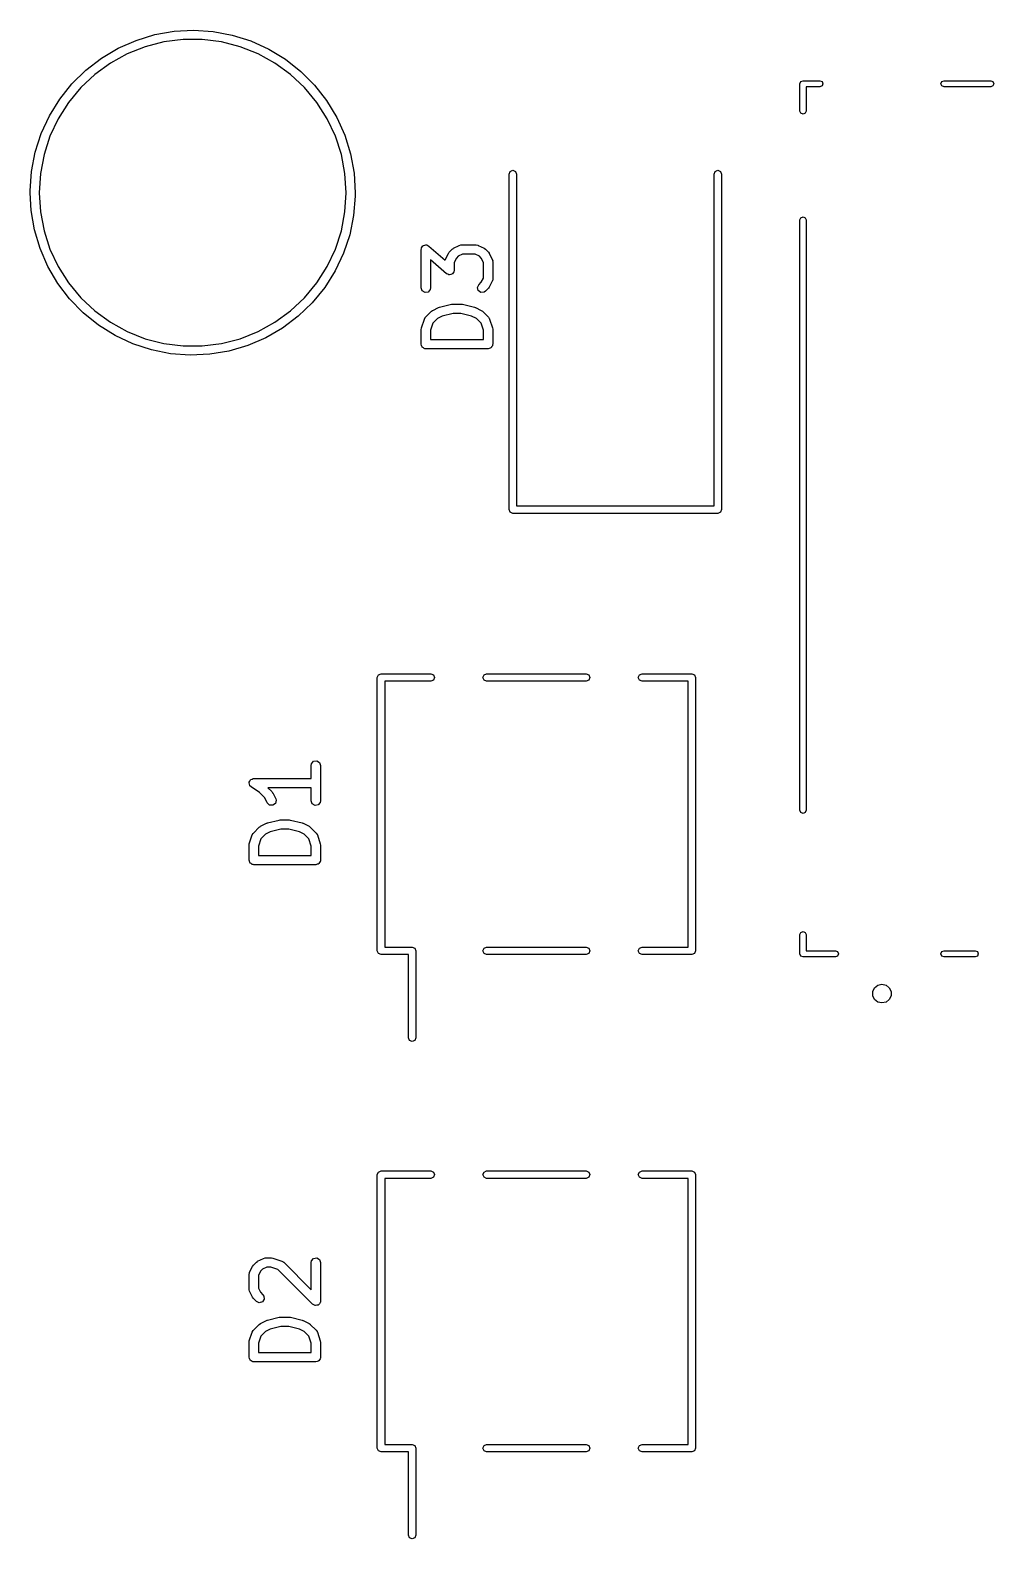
# Model space of a CAD drawing. Extents: x 79.4 to 120.6, y -134.6 to -65.4.
# Drawn here: x 79.39 to 94.89, y -89.66 to -65.39 of the extents above; entities that cross this region are included whole.
import ezdxf

# ---------------------------------------------------------------- set-up
doc = ezdxf.new("R2010")
doc.units = 0
doc.layers.add('BLACK', color=7, linetype='CONTINUOUS')

msp = doc.modelspace()

# ---------------------------------------------------------------- linework, layer by layer
at = {"layer": 'BLACK', "linetype": 'CONTINUOUS'}
for p, q in [((81.0885, -65.549), (81.3895, -65.4573)), ((81.3895, -65.4573), (81.6994, -65.4023)), ((81.8449, -65.535), (81.5372, -65.5739)), ((81.6994, -65.4023), (82.0137, -65.385)), ((82.1551, -65.535), (81.8449, -65.535)), ((82.0137, -65.385), (82.3277, -65.4056)), ((82.4628, -65.5739), (82.1551, -65.535)), ((82.3277, -65.4056), (82.6371, -65.4638)), ((82.6371, -65.4638), (82.9371, -65.5587)), ((80.5302, -65.8372), (80.8006, -65.6763)), ((80.9484, -65.7652), (80.6766, -65.9146)), ((80.8006, -65.6763), (81.0885, -65.549)), ((81.2368, -65.651), (80.9484, -65.7652)), ((81.5372, -65.5739), (81.2368, -65.651)), ((82.7632, -65.651), (82.4628, -65.5739)), ((83.0516, -65.7652), (82.7632, -65.651)), ((82.9371, -65.5587), (83.2236, -65.689)), ((83.3234, -65.9146), (83.0516, -65.7652)), ((83.2236, -65.689), (83.4924, -65.8527)), ((80.281, -66.0294), (80.5302, -65.8372)), ((80.6766, -65.9146), (80.4256, -66.0969)), ((83.5744, -66.0969), (83.3234, -65.9146)), ((83.4924, -65.8527), (83.7396, -66.0475)), ((79.8605, -66.4964), (80.0567, -66.2502)), ((80.0567, -66.2502), (80.281, -66.0294)), ((80.4256, -66.0969), (80.1995, -66.3093)), ((83.8005, -66.3093), (83.5744, -66.0969)), ((83.7396, -66.0475), (83.9615, -66.2707)), ((83.9615, -66.2707), (84.1551, -66.5188)), ((91.7704, -66.2475), (91.785, -66.2121)), ((91.7704, -66.6875), (91.7704, -66.2475)), ((91.785, -66.2121), (91.8204, -66.1975)), ((91.8204, -66.1975), (91.8304, -66.2016)), ((91.8304, -66.2016), (91.8404, -66.1975)), ((91.8404, -66.1975), (92.0904, -66.1975)), ((92.0904, -66.1975), (92.1257, -66.2121)), ((92.1257, -66.2121), (92.1404, -66.2475)), ((92.1404, -66.2475), (92.1257, -66.2828)), ((94.0404, -66.2475), (94.055, -66.2121)), ((94.055, -66.2828), (94.0404, -66.2475)), ((94.055, -66.2121), (94.0904, -66.1975)), ((94.0904, -66.1975), (94.8404, -66.1975)), ((94.8404, -66.1975), (94.8757, -66.2121)), ((94.8757, -66.2121), (94.8904, -66.2475)), ((94.8904, -66.2475), (94.8757, -66.2828)), ((79.6954, -66.7643), (79.8605, -66.4964)), ((80.1995, -66.3093), (80.0018, -66.5482)), ((83.9982, -66.5482), (83.8005, -66.3093)), ((92.0904, -66.2975), (91.8704, -66.2975)), ((91.8704, -66.2975), (91.8704, -66.6875)), ((92.1257, -66.2828), (92.0904, -66.2975)), ((94.0904, -66.2975), (94.055, -66.2828)), ((94.8404, -66.2975), (94.0904, -66.2975)), ((94.8757, -66.2828), (94.8404, -66.2975)), ((80.0018, -66.5482), (79.8356, -66.8101)), ((84.1644, -66.8101), (83.9982, -66.5482)), ((84.1551, -66.5188), (84.3174, -66.7885)), ((91.785, -66.7228), (91.7704, -66.6875)), ((91.8204, -66.7375), (91.785, -66.7228)), ((91.8557, -66.7228), (91.8204, -66.7375)), ((91.8704, -66.6875), (91.8557, -66.7228)), ((79.5636, -67.0501), (79.6954, -66.7643)), ((79.8356, -66.8101), (79.7036, -67.0908)), ((84.2964, -67.0908), (84.1644, -66.8101)), ((84.3174, -66.7885), (84.4462, -67.0757)), ((79.4672, -67.3497), (79.5636, -67.0501)), ((79.7036, -67.0908), (79.6077, -67.3858)), ((84.3923, -67.3858), (84.2964, -67.0908)), ((84.4462, -67.0757), (84.5395, -67.3762)), ((79.4074, -67.6587), (79.4672, -67.3497)), ((79.6077, -67.3858), (79.5496, -67.6904)), ((84.4504, -67.6904), (84.3923, -67.3858)), ((84.5395, -67.3762), (84.5961, -67.6858)), ((79.3851, -67.9726), (79.4074, -67.6587)), ((79.5496, -67.6904), (79.5301, -68)), ((84.4699, -68), (84.4504, -67.6904)), ((84.5961, -67.6858), (84.615, -68)), ((87.09, -67.7), (87.1076, -67.6576)), ((87.09, -73.1), (87.09, -67.7)), ((87.1076, -67.6576), (87.15, -67.64)), ((87.15, -67.64), (87.1924, -67.6576)), ((87.1924, -67.6576), (87.21, -67.7)), ((87.21, -67.7), (87.21, -73.04)), ((90.39, -67.7), (90.4076, -67.6576)), ((90.39, -73.04), (90.39, -67.7)), ((90.4076, -67.6576), (90.45, -67.64)), ((90.45, -67.64), (90.4924, -67.6576)), ((90.4924, -67.6576), (90.51, -67.7)), ((90.51, -67.7), (90.51, -73.1)), ((79.3865, -68), (79.3851, -67.9726)), ((79.4008, -68.287), (79.3865, -68)), ((79.5301, -68), (79.5496, -68.3096)), ((84.4504, -68.3096), (84.4699, -68)), ((84.6144, -68.0548), (84.5889, -68.3685)), ((84.615, -68), (84.6144, -68.0548)), ((79.4541, -68.5971), (79.4008, -68.287)), ((79.5496, -68.3096), (79.6077, -68.6142)), ((84.3923, -68.6142), (84.4504, -68.3096)), ((84.5889, -68.3685), (84.5259, -68.6768)), ((91.7704, -68.4375), (91.785, -68.4021)), ((91.7704, -77.9375), (91.7704, -68.4375)), ((91.785, -68.4021), (91.8204, -68.3875)), ((91.8204, -68.3875), (91.8557, -68.4021)), ((91.8557, -68.4021), (91.8704, -68.4375)), ((91.8704, -68.4375), (91.8704, -77.9375)), ((79.5443, -68.8987), (79.4541, -68.5971)), ((79.6077, -68.6142), (79.7036, -68.9092)), ((84.2964, -68.9092), (84.3923, -68.6142)), ((84.5259, -68.6768), (84.4263, -68.9754)), ((79.67, -69.1872), (79.5443, -68.8987)), ((79.7036, -68.9092), (79.8356, -69.1899)), ((84.1644, -69.1899), (84.2964, -68.9092)), ((85.6774, -68.9143), (85.6793, -68.9032)), ((85.6774, -69.5333), (85.6774, -68.9143)), ((85.6788, -68.8997), (85.6804, -68.8971)), ((85.6793, -68.9032), (85.6788, -68.8997)), ((85.6804, -68.8971), (85.6819, -68.8886)), ((85.6819, -68.8886), (85.6949, -68.8731)), ((85.6949, -68.8731), (85.7054, -68.8558)), ((85.7054, -68.8558), (85.711, -68.8539)), ((85.711, -68.8539), (85.7149, -68.8493)), ((85.7149, -68.8493), (85.7348, -68.8458)), ((85.7348, -68.8458), (85.7539, -68.8393)), ((85.7539, -68.8393), (85.7595, -68.8415)), ((85.7595, -68.8415), (85.7654, -68.8404)), ((85.7654, -68.8404), (85.7829, -68.8505)), ((85.7829, -68.8505), (85.8018, -68.8578)), ((85.8018, -68.8578), (86.0618, -69.0853)), ((86.1279, -68.9565), (86.1755, -68.9089)), ((86.1755, -68.9089), (86.1939, -68.896)), ((86.1939, -68.896), (86.195, -68.8948)), ((86.195, -68.8948), (86.2903, -68.8472)), ((86.2903, -68.8472), (86.3152, -68.8398)), ((86.3152, -68.8398), (86.3196, -68.8408)), ((86.3196, -68.8408), (86.3238, -68.8393)), ((86.3238, -68.8393), (86.5619, -68.8393)), ((86.5619, -68.8393), (86.5876, -68.8438)), ((86.5876, -68.8438), (86.591, -68.8467)), ((86.591, -68.8467), (86.5954, -68.8472)), ((86.5954, -68.8472), (86.6907, -68.8948)), ((86.6907, -68.8948), (86.7087, -68.9082)), ((86.7087, -68.9082), (86.7102, -68.9089)), ((86.7102, -68.9089), (86.7578, -68.9565)), ((84.4263, -68.9754), (84.2915, -69.2598)), ((86.0839, -69.3041), (85.8274, -69.0796)), ((85.8274, -69.0796), (85.8274, -69.5333)), ((86.0618, -69.0853), (86.0629, -69.0791)), ((86.0629, -69.0791), (86.0657, -69.0757)), ((86.0657, -69.0757), (86.0663, -69.0712)), ((86.0663, -69.0712), (86.1139, -68.976)), ((86.1139, -68.976), (86.1272, -68.958)), ((86.1272, -68.958), (86.1279, -68.9565)), ((86.2426, -69.054), (86.2083, -69.1225)), ((86.2083, -69.1225), (86.2083, -69.2476)), ((86.273, -69.0235), (86.2426, -69.054)), ((86.3415, -68.9893), (86.273, -69.0235)), ((86.5442, -68.9893), (86.3415, -68.9893)), ((86.6127, -69.0235), (86.5442, -68.9893)), ((86.6431, -69.054), (86.6127, -69.0235)), ((86.6774, -69.1225), (86.6431, -69.054)), ((86.6774, -69.3728), (86.6774, -69.1225)), ((86.7578, -68.9565), (86.7707, -68.9749)), ((86.7707, -68.9749), (86.7718, -68.976)), ((86.7718, -68.976), (86.8195, -69.0712)), ((86.8195, -69.0712), (86.8269, -69.0962)), ((86.8269, -69.0962), (86.8258, -69.1005)), ((86.8258, -69.1005), (86.8274, -69.1048)), ((86.8274, -69.1048), (86.8274, -69.3905)), ((79.8295, -69.4585), (79.67, -69.1872)), ((79.8356, -69.1899), (80.0018, -69.4518)), ((83.9982, -69.4518), (84.1644, -69.1899)), ((84.2915, -69.2598), (84.1236, -69.526)), ((86.1028, -69.3114), (86.0839, -69.3041)), ((86.1203, -69.3215), (86.1028, -69.3114)), ((86.1262, -69.3204), (86.1203, -69.3215)), ((86.1318, -69.3226), (86.1262, -69.3204)), ((86.1509, -69.3161), (86.1318, -69.3226)), ((86.1708, -69.3126), (86.1509, -69.3161)), ((86.1747, -69.308), (86.1708, -69.3126)), ((86.1803, -69.3061), (86.1747, -69.308)), ((86.1908, -69.2888), (86.1803, -69.3061)), ((86.2038, -69.2733), (86.1908, -69.2888)), ((86.2053, -69.2648), (86.2038, -69.2733)), ((86.2069, -69.2622), (86.2053, -69.2648)), ((86.2083, -69.2476), (86.2064, -69.2587)), ((86.2064, -69.2587), (86.2069, -69.2622)), ((86.6431, -69.4413), (86.6774, -69.3728)), ((86.8195, -69.424), (86.7718, -69.5193)), ((86.82, -69.4196), (86.8195, -69.424)), ((86.8229, -69.4161), (86.82, -69.4196)), ((86.8274, -69.3905), (86.8229, -69.4161)), ((80.0205, -69.7087), (79.8295, -69.4585)), ((80.0018, -69.4518), (80.1995, -69.6907)), ((83.8005, -69.6907), (83.9982, -69.4518)), ((84.1236, -69.526), (83.9249, -69.77)), ((85.6949, -69.5815), (85.6774, -69.5333)), ((85.7394, -69.6072), (85.6949, -69.5815)), ((85.7899, -69.5983), (85.7394, -69.6072)), ((85.8229, -69.559), (85.7899, -69.5983)), ((85.8274, -69.5333), (85.8229, -69.559)), ((86.5824, -69.5268), (86.6041, -69.4803)), ((86.5957, -69.5764), (86.5824, -69.5268)), ((86.6377, -69.6058), (86.5957, -69.5764)), ((86.6041, -69.4803), (86.6431, -69.4413)), ((86.6888, -69.6013), (86.6377, -69.6058)), ((86.7102, -69.5864), (86.6888, -69.6013)), ((86.7578, -69.5387), (86.7102, -69.5864)), ((86.7585, -69.5373), (86.7578, -69.5387)), ((86.7718, -69.5193), (86.7585, -69.5373)), ((80.2401, -69.9341), (80.0205, -69.7087)), ((80.1995, -69.6907), (80.4256, -69.9031)), ((80.4256, -69.9031), (80.6766, -70.0854)), ((83.3234, -70.0854), (83.5744, -69.9031)), ((83.5744, -69.9031), (83.8005, -69.6907)), ((83.9249, -69.77), (83.6983, -69.9885)), ((85.747, -70.0041), (85.8422, -69.9089)), ((85.8422, -69.9089), (85.8606, -69.896)), ((85.8606, -69.896), (85.8617, -69.8948)), ((85.8617, -69.8948), (85.9569, -69.8472)), ((85.9569, -69.8472), (85.9693, -69.8435)), ((85.9693, -69.8435), (85.9723, -69.8415)), ((85.9723, -69.8415), (86.1628, -69.7939)), ((86.1628, -69.7939), (86.1777, -69.7929)), ((86.1777, -69.7929), (86.181, -69.7917)), ((86.181, -69.7917), (86.3238, -69.7917)), ((86.3238, -69.7917), (86.3386, -69.7943)), ((86.3386, -69.7943), (86.342, -69.7939)), ((86.342, -69.7939), (86.5325, -69.8415)), ((86.5325, -69.8415), (86.5443, -69.8468)), ((86.5443, -69.8468), (86.5478, -69.8472)), ((86.5478, -69.8472), (86.6431, -69.8948)), ((86.6431, -69.8948), (86.6611, -69.9082)), ((86.6611, -69.9082), (86.6626, -69.9089)), ((86.6626, -69.9089), (86.7578, -70.0041)), ((80.4852, -70.1316), (80.2401, -69.9341)), ((80.7522, -70.2981), (80.4852, -70.1316)), ((80.6766, -70.0854), (80.9484, -70.2348)), ((83.0516, -70.2348), (83.3234, -70.0854)), ((83.6983, -69.9885), (83.4471, -70.1781)), ((85.6812, -70.1763), (85.7288, -70.0334)), ((85.7288, -70.0334), (85.7413, -70.0105)), ((85.7413, -70.0105), (85.7451, -70.0082)), ((85.7451, -70.0082), (85.747, -70.0041)), ((85.8656, -70.0977), (85.8274, -70.2122)), ((85.9397, -70.0235), (85.8656, -70.0977)), ((86.0167, -69.9851), (85.9397, -70.0235)), ((86.1902, -69.9417), (86.0167, -69.9851)), ((86.3146, -69.9417), (86.1902, -69.9417)), ((86.4881, -69.9851), (86.3146, -69.9417)), ((86.5651, -70.0235), (86.4881, -69.9851)), ((86.6392, -70.0977), (86.5651, -70.0235)), ((86.6774, -70.2122), (86.6392, -70.0977)), ((86.7578, -70.0041), (86.7727, -70.0254)), ((86.7727, -70.0254), (86.7731, -70.0299)), ((86.7731, -70.0299), (86.7759, -70.0334)), ((86.7759, -70.0334), (86.8235, -70.1763)), ((81.0374, -70.4314), (80.7522, -70.2981)), ((80.9484, -70.2348), (81.2368, -70.349)), ((81.2368, -70.349), (81.5372, -70.4261)), ((82.4628, -70.4261), (82.7632, -70.349)), ((82.7632, -70.349), (83.0516, -70.2348)), ((83.175, -70.3362), (82.8858, -70.4604)), ((83.4471, -70.1781), (83.175, -70.3362)), ((85.6774, -70.2), (85.6813, -70.1779)), ((85.6774, -70.4381), (85.6774, -70.2)), ((85.6813, -70.1779), (85.6812, -70.1763)), ((85.8274, -70.2122), (85.8274, -70.3631)), ((85.8274, -70.3631), (86.6774, -70.3631)), ((86.6774, -70.3631), (86.6774, -70.2122)), ((86.8235, -70.1763), (86.8268, -70.1985)), ((86.8268, -70.1985), (86.8274, -70.2)), ((86.8274, -70.2), (86.8274, -70.4381)), ((81.3364, -70.5294), (81.0374, -70.4314)), ((81.6451, -70.5908), (81.3364, -70.5294)), ((81.5372, -70.4261), (81.8449, -70.465)), ((81.9589, -70.6147), (81.6451, -70.5908)), ((81.8449, -70.465), (82.1551, -70.465)), ((82.2733, -70.6007), (81.9589, -70.6147)), ((82.1551, -70.465), (82.4628, -70.4261)), ((82.5838, -70.549), (82.2733, -70.6007)), ((82.8858, -70.4604), (82.5838, -70.549)), ((85.684, -70.4564), (85.6774, -70.4381)), ((85.6874, -70.4756), (85.684, -70.4564)), ((85.6926, -70.4799), (85.6874, -70.4756)), ((85.6949, -70.4863), (85.6926, -70.4799)), ((85.7118, -70.496), (85.6949, -70.4863)), ((85.7267, -70.5086), (85.7118, -70.496)), ((85.7365, -70.5103), (85.7267, -70.5086)), ((85.7394, -70.512), (85.7365, -70.5103)), ((85.7426, -70.5114), (85.7394, -70.512)), ((85.7524, -70.5131), (85.7426, -70.5114)), ((86.7524, -70.5131), (85.7524, -70.5131)), ((86.7707, -70.5064), (86.7524, -70.5131)), ((86.7899, -70.503), (86.7707, -70.5064)), ((86.7942, -70.4979), (86.7899, -70.503)), ((86.8006, -70.4955), (86.7942, -70.4979)), ((86.8103, -70.4787), (86.8006, -70.4955)), ((86.8229, -70.4637), (86.8103, -70.4787)), ((86.8246, -70.454), (86.8229, -70.4637)), ((86.8262, -70.4511), (86.8246, -70.454)), ((86.8274, -70.4381), (86.8257, -70.4478)), ((86.8257, -70.4478), (86.8262, -70.4511)), ((87.21, -73.04), (90.39, -73.04)), ((87.1076, -73.1424), (87.09, -73.1)), ((87.15, -73.16), (87.1076, -73.1424)), ((90.45, -73.16), (87.15, -73.16)), ((90.4924, -73.1424), (90.45, -73.16)), ((90.51, -73.1), (90.4924, -73.1424)), ((84.97, -75.8), (84.9876, -75.7576)), ((84.97, -80.2), (84.97, -75.8)), ((84.9876, -75.7576), (85.03, -75.74)), ((85.03, -75.74), (85.83, -75.74)), ((85.83, -75.86), (85.09, -75.86)), ((85.09, -75.86), (85.09, -80.14)), ((85.83, -75.74), (85.8724, -75.7576)), ((85.8724, -75.8424), (85.83, -75.86)), ((85.8724, -75.7576), (85.89, -75.8)), ((85.89, -75.8), (85.8724, -75.8424)), ((86.67, -75.8), (86.6876, -75.7576)), ((86.6876, -75.8424), (86.67, -75.8)), ((86.6876, -75.7576), (86.73, -75.74)), ((86.73, -75.86), (86.6876, -75.8424)), ((86.73, -75.74), (88.33, -75.74)), ((88.33, -75.86), (86.73, -75.86)), ((88.33, -75.74), (88.3724, -75.7576)), ((88.3724, -75.8424), (88.33, -75.86)), ((88.3724, -75.7576), (88.39, -75.8)), ((88.39, -75.8), (88.3724, -75.8424)), ((89.17, -75.8), (89.1876, -75.7576)), ((89.1876, -75.8424), (89.17, -75.8)), ((89.1876, -75.7576), (89.23, -75.74)), ((89.23, -75.86), (89.1876, -75.8424)), ((89.23, -75.74), (90.03, -75.74)), ((89.97, -75.86), (89.23, -75.86)), ((89.97, -80.14), (89.97, -75.86)), ((90.03, -75.74), (90.0724, -75.7576)), ((90.0724, -75.7576), (90.09, -75.8)), ((90.09, -75.8), (90.09, -80.2)), ((83.9074, -77.2143), (83.9119, -77.1886)), ((83.9119, -77.1886), (83.9449, -77.1493)), ((83.9449, -77.1493), (83.9954, -77.1404)), ((83.9954, -77.1404), (84.0398, -77.1661)), ((84.0398, -77.1661), (84.0574, -77.2143)), ((82.9342, -77.4425), (82.9546, -77.4351)), ((82.9546, -77.4351), (82.9741, -77.4255)), ((82.9741, -77.4255), (82.9783, -77.4265)), ((82.9783, -77.4265), (82.9824, -77.425)), ((82.9824, -77.425), (83.9074, -77.425)), ((83.9074, -77.425), (83.9074, -77.2143)), ((84.0574, -77.2143), (84.0574, -77.7857)), ((82.9075, -77.4952), (82.9093, -77.4912)), ((82.9136, -77.5161), (82.9075, -77.4952)), ((82.9085, -77.487), (82.9194, -77.4681)), ((82.9093, -77.4912), (82.9085, -77.487)), ((82.9174, -77.5375), (82.9136, -77.5161)), ((82.9207, -77.5403), (82.9174, -77.5375)), ((82.9194, -77.4681), (82.9281, -77.4482)), ((82.9219, -77.5444), (82.9207, -77.5403)), ((82.9408, -77.5624), (82.9219, -77.5444)), ((82.9281, -77.4482), (82.932, -77.4463)), ((82.932, -77.4463), (82.9342, -77.4425)), ((83.0775, -77.6535), (82.9408, -77.5624)), ((83.1588, -77.7349), (83.0775, -77.6535)), ((83.9074, -77.575), (83.2111, -77.575)), ((83.2111, -77.575), (83.2735, -77.6374)), ((83.2735, -77.6374), (83.2864, -77.6558)), ((83.2864, -77.6558), (83.2876, -77.6569)), ((83.2876, -77.6569), (83.3352, -77.7522)), ((83.9074, -77.7857), (83.9074, -77.575)), ((83.201, -77.8193), (83.1588, -77.7349)), ((83.2383, -77.8545), (83.201, -77.8193)), ((83.2895, -77.8576), (83.2383, -77.8545)), ((83.3307, -77.827), (83.2895, -77.8576)), ((83.3426, -77.7771), (83.3307, -77.827)), ((83.3352, -77.7522), (83.3426, -77.7771)), ((83.9249, -77.8339), (83.9074, -77.7857)), ((83.9694, -77.8596), (83.9249, -77.8339)), ((84.0199, -77.8507), (83.9694, -77.8596)), ((84.0529, -77.8114), (84.0199, -77.8507)), ((84.0574, -77.7857), (84.0529, -77.8114)), ((83.0917, -78.1948), (83.1869, -78.1472)), ((83.1869, -78.1472), (83.1993, -78.1435)), ((83.1993, -78.1435), (83.2023, -78.1415)), ((83.2023, -78.1415), (83.3928, -78.0939)), ((83.3928, -78.0939), (83.4077, -78.0929)), ((83.4077, -78.0929), (83.411, -78.0917)), ((83.411, -78.0917), (83.5538, -78.0917)), ((83.5538, -78.0917), (83.5686, -78.0943)), ((83.5686, -78.0943), (83.572, -78.0939)), ((83.572, -78.0939), (83.7625, -78.1415)), ((83.7625, -78.1415), (83.7743, -78.1468)), ((83.7743, -78.1468), (83.7778, -78.1472)), ((83.7778, -78.1472), (83.8731, -78.1948)), ((91.785, -77.9728), (91.7704, -77.9375)), ((91.8204, -77.9875), (91.785, -77.9728)), ((91.8557, -77.9728), (91.8204, -77.9875)), ((91.8704, -77.9375), (91.8557, -77.9728)), ((82.9112, -78.4763), (82.9588, -78.3334)), ((82.9588, -78.3334), (82.9713, -78.3105)), ((82.9713, -78.3105), (82.9751, -78.3082)), ((82.9751, -78.3082), (82.977, -78.3041)), ((82.977, -78.3041), (83.0722, -78.2089)), ((83.0956, -78.3977), (83.0574, -78.5122)), ((83.0722, -78.2089), (83.0906, -78.196)), ((83.0906, -78.196), (83.0917, -78.1948)), ((83.1697, -78.3235), (83.0956, -78.3977)), ((83.2467, -78.285), (83.1697, -78.3235)), ((83.4202, -78.2417), (83.2467, -78.285)), ((83.5446, -78.2417), (83.4202, -78.2417)), ((83.7181, -78.285), (83.5446, -78.2417)), ((83.7951, -78.3235), (83.7181, -78.285)), ((83.8692, -78.3977), (83.7951, -78.3235)), ((83.9074, -78.5122), (83.8692, -78.3977)), ((83.8731, -78.1948), (83.8911, -78.2082)), ((83.8911, -78.2082), (83.8926, -78.2089)), ((83.8926, -78.2089), (83.9878, -78.3041)), ((83.9878, -78.3041), (84.0027, -78.3254)), ((84.0027, -78.3254), (84.0031, -78.3299)), ((84.0031, -78.3299), (84.0059, -78.3334)), ((84.0059, -78.3334), (84.0535, -78.4763)), ((82.9074, -78.5), (82.9113, -78.4779)), ((82.9074, -78.7381), (82.9074, -78.5)), ((82.9113, -78.4779), (82.9112, -78.4763)), ((83.0574, -78.5122), (83.0574, -78.6631)), ((83.9074, -78.6631), (83.9074, -78.5122)), ((84.0535, -78.4763), (84.0568, -78.4985)), ((84.0568, -78.4985), (84.0574, -78.5)), ((84.0574, -78.5), (84.0574, -78.7381)), ((82.914, -78.7564), (82.9074, -78.7381)), ((82.9174, -78.7756), (82.914, -78.7564)), ((82.9226, -78.7799), (82.9174, -78.7756)), ((82.9249, -78.7863), (82.9226, -78.7799)), ((82.9418, -78.796), (82.9249, -78.7863)), ((82.9567, -78.8086), (82.9418, -78.796)), ((82.9665, -78.8103), (82.9567, -78.8086)), ((82.9694, -78.812), (82.9665, -78.8103)), ((82.9726, -78.8114), (82.9694, -78.812)), ((82.9824, -78.8131), (82.9726, -78.8114)), ((83.9824, -78.8131), (82.9824, -78.8131)), ((83.0574, -78.6631), (83.9074, -78.6631)), ((84.0007, -78.8064), (83.9824, -78.8131)), ((84.0199, -78.803), (84.0007, -78.8064)), ((84.0242, -78.7979), (84.0199, -78.803)), ((84.0306, -78.7955), (84.0242, -78.7979)), ((84.0403, -78.7787), (84.0306, -78.7955)), ((84.0529, -78.7637), (84.0403, -78.7787)), ((84.0546, -78.754), (84.0529, -78.7637)), ((84.0562, -78.7511), (84.0546, -78.754)), ((84.0574, -78.7381), (84.0557, -78.7478)), ((84.0557, -78.7478), (84.0562, -78.7511)), ((91.7704, -79.9375), (91.785, -79.9021)), ((91.7704, -80.2475), (91.7704, -79.9375)), ((91.785, -79.9021), (91.8204, -79.8875)), ((91.8204, -79.8875), (91.8557, -79.9021)), ((91.8557, -79.9021), (91.8704, -79.9375)), ((91.8704, -79.9375), (91.8704, -80.1975)), ((84.9876, -80.2424), (84.97, -80.2)), ((85.03, -80.26), (84.9876, -80.2424)), ((85.47, -80.26), (85.03, -80.26)), ((85.09, -80.14), (85.53, -80.14)), ((85.47, -81.6), (85.47, -80.26)), ((85.53, -80.14), (85.5724, -80.1576)), ((85.5724, -80.1576), (85.59, -80.2)), ((85.59, -80.2), (85.59, -81.6)), ((86.67, -80.2), (86.6876, -80.1576)), ((86.6876, -80.2424), (86.67, -80.2)), ((86.6876, -80.1576), (86.73, -80.14)), ((86.73, -80.26), (86.6876, -80.2424)), ((86.73, -80.14), (88.33, -80.14)), ((88.33, -80.26), (86.73, -80.26)), ((88.33, -80.14), (88.3724, -80.1576)), ((88.3724, -80.2424), (88.33, -80.26)), ((88.3724, -80.1576), (88.39, -80.2)), ((88.39, -80.2), (88.3724, -80.2424)), ((89.17, -80.2), (89.1876, -80.1576)), ((89.1876, -80.2424), (89.17, -80.2)), ((89.1876, -80.1576), (89.23, -80.14)), ((89.23, -80.26), (89.1876, -80.2424)), ((89.23, -80.14), (89.97, -80.14)), ((90.03, -80.26), (89.23, -80.26)), ((90.0724, -80.2424), (90.03, -80.26)), ((90.09, -80.2), (90.0724, -80.2424)), ((91.785, -80.2828), (91.7704, -80.2475)), ((91.8204, -80.2975), (91.785, -80.2828)), ((92.3404, -80.2975), (91.8204, -80.2975)), ((91.8704, -80.1975), (92.3404, -80.1975)), ((92.3404, -80.1975), (92.3757, -80.2121)), ((92.3757, -80.2828), (92.3404, -80.2975)), ((92.3757, -80.2121), (92.3904, -80.2475)), ((92.3904, -80.2475), (92.3757, -80.2828)), ((94.0404, -80.2475), (94.055, -80.2121)), ((94.055, -80.2828), (94.0404, -80.2475)), ((94.055, -80.2121), (94.0904, -80.1975)), ((94.0904, -80.2975), (94.055, -80.2828)), ((94.0904, -80.1975), (94.5904, -80.1975)), ((94.5904, -80.2975), (94.0904, -80.2975)), ((94.5904, -80.1975), (94.6257, -80.2121)), ((94.6257, -80.2828), (94.5904, -80.2975)), ((94.6257, -80.2121), (94.6404, -80.2475)), ((94.6404, -80.2475), (94.6257, -80.2828)), ((92.9442, -80.8541), (92.9731, -80.794)), ((92.9731, -80.794), (93.0253, -80.7524)), ((93.0253, -80.7524), (93.0897, -80.7377)), ((93.0897, -80.7377), (93.0904, -80.7375)), ((93.0904, -80.7375), (93.0904, -80.7375)), ((93.0904, -80.7375), (93.0904, -80.7375)), ((93.0904, -80.7375), (93.0904, -80.7375)), ((93.0904, -80.7375), (93.1555, -80.7523)), ((93.1555, -80.7523), (93.2077, -80.7939)), ((93.2077, -80.7939), (93.2367, -80.8541)), ((92.9442, -80.9209), (92.9442, -80.8541)), ((92.9731, -80.981), (92.9442, -80.9209)), ((93.0253, -81.0226), (92.9731, -80.981)), ((93.0904, -81.0375), (93.0253, -81.0226)), ((93.1555, -81.0227), (93.0904, -81.0375)), ((93.0904, -81.0375), (93.0904, -81.0375)), ((93.2077, -80.9811), (93.1555, -81.0227)), ((93.2367, -80.9209), (93.2077, -80.9811)), ((93.2367, -80.8541), (93.2367, -80.9209)), ((85.4876, -81.6424), (85.47, -81.6)), ((85.53, -81.66), (85.4876, -81.6424)), ((85.5724, -81.6424), (85.53, -81.66)), ((85.59, -81.6), (85.5724, -81.6424)), ((84.9876, -83.7576), (85.03, -83.74)), ((85.03, -83.74), (85.83, -83.74)), ((85.83, -83.74), (85.8724, -83.7576)), ((86.6876, -83.7576), (86.73, -83.74)), ((86.73, -83.74), (88.33, -83.74)), ((88.33, -83.74), (88.3724, -83.7576)), ((89.1876, -83.7576), (89.23, -83.74)), ((89.23, -83.74), (90.03, -83.74)), ((90.03, -83.74), (90.0724, -83.7576)), ((84.97, -83.8), (84.9876, -83.7576)), ((84.97, -88.2), (84.97, -83.8)), ((85.83, -83.86), (85.09, -83.86)), ((85.09, -83.86), (85.09, -88.14)), ((85.8724, -83.8424), (85.83, -83.86)), ((85.8724, -83.7576), (85.89, -83.8)), ((85.89, -83.8), (85.8724, -83.8424)), ((86.67, -83.8), (86.6876, -83.7576)), ((86.6876, -83.8424), (86.67, -83.8)), ((86.73, -83.86), (86.6876, -83.8424)), ((88.33, -83.86), (86.73, -83.86)), ((88.3724, -83.8424), (88.33, -83.86)), ((88.3724, -83.7576), (88.39, -83.8)), ((88.39, -83.8), (88.3724, -83.8424)), ((89.17, -83.8), (89.1876, -83.7576)), ((89.1876, -83.8424), (89.17, -83.8)), ((89.23, -83.86), (89.1876, -83.8424)), ((89.97, -83.86), (89.23, -83.86)), ((89.97, -88.14), (89.97, -83.86)), ((90.0724, -83.7576), (90.09, -83.8)), ((90.09, -83.8), (90.09, -88.2)), ((83.0246, -85.2089), (83.043, -85.196)), ((83.043, -85.196), (83.0441, -85.1948)), ((83.0441, -85.1948), (83.1393, -85.1472)), ((83.1393, -85.1472), (83.1643, -85.1398)), ((83.1643, -85.1398), (83.1686, -85.1408)), ((83.1686, -85.1408), (83.1729, -85.1393)), ((83.1729, -85.1393), (83.2681, -85.1393)), ((83.2681, -85.1393), (83.2902, -85.1432)), ((83.2902, -85.1432), (83.2918, -85.1431)), ((83.2918, -85.1431), (83.4347, -85.1908)), ((83.4347, -85.1908), (83.4576, -85.2032)), ((83.4576, -85.2032), (83.4599, -85.207)), ((83.9074, -85.2143), (83.9119, -85.1886)), ((83.9119, -85.1886), (83.9449, -85.1493)), ((83.9449, -85.1493), (83.9954, -85.1404)), ((83.9954, -85.1404), (84.0398, -85.1661)), ((84.0398, -85.1661), (84.0574, -85.2143)), ((82.9074, -85.4048), (82.9119, -85.3791)), ((82.9074, -85.6429), (82.9074, -85.4048)), ((82.9119, -85.3791), (82.9148, -85.3757)), ((82.9148, -85.3757), (82.9153, -85.3712)), ((82.9153, -85.3712), (82.9629, -85.276)), ((82.9629, -85.276), (82.9763, -85.258)), ((82.9763, -85.258), (82.977, -85.2565)), ((82.977, -85.2565), (83.0246, -85.2089)), ((83.0916, -85.3539), (83.0574, -85.4225)), ((83.0574, -85.4225), (83.0574, -85.6252)), ((83.122, -85.3235), (83.0916, -85.3539)), ((83.1906, -85.2893), (83.122, -85.3235)), ((83.2559, -85.2893), (83.1906, -85.2893)), ((83.3704, -85.3275), (83.2559, -85.2893)), ((83.9293, -85.8864), (83.3704, -85.3275)), ((83.4599, -85.207), (83.464, -85.2089)), ((83.464, -85.2089), (83.9074, -85.6523)), ((83.9074, -85.6523), (83.9074, -85.2143)), ((84.0574, -85.2143), (84.0574, -85.8333)), ((82.9089, -85.6471), (82.9074, -85.6429)), ((82.9079, -85.6514), (82.9089, -85.6471)), ((82.9153, -85.6764), (82.9079, -85.6514)), ((82.9629, -85.7716), (82.9153, -85.6764)), ((83.0574, -85.6252), (83.0916, -85.6937)), ((82.9641, -85.7728), (82.9629, -85.7716)), ((82.977, -85.7911), (82.9641, -85.7728)), ((83.0246, -85.8387), (82.977, -85.7911)), ((83.0711, -85.8604), (83.0246, -85.8387)), ((83.1206, -85.8472), (83.0711, -85.8604)), ((83.0916, -85.6937), (83.1307, -85.7327)), ((83.1501, -85.8051), (83.1206, -85.8472)), ((83.1307, -85.7327), (83.1456, -85.754)), ((83.1456, -85.754), (83.1501, -85.8051)), ((83.9498, -85.8959), (83.9293, -85.8864)), ((83.9694, -85.9072), (83.9498, -85.8959)), ((83.9727, -85.9066), (83.9694, -85.9072)), ((83.9758, -85.908), (83.9727, -85.9066)), ((83.9976, -85.9022), (83.9758, -85.908)), ((84.0199, -85.8983), (83.9976, -85.9022)), ((84.0221, -85.8957), (84.0199, -85.8983)), ((84.0254, -85.8948), (84.0221, -85.8957)), ((84.0383, -85.8763), (84.0254, -85.8948)), ((84.0529, -85.859), (84.0383, -85.8763)), ((84.0537, -85.8544), (84.0529, -85.859)), ((84.0548, -85.8527), (84.0537, -85.8544)), ((84.0574, -85.8333), (84.0545, -85.8495)), ((84.0545, -85.8495), (84.0548, -85.8527)), ((83.0917, -86.1948), (83.1869, -86.1472)), ((83.1869, -86.1472), (83.1993, -86.1435)), ((83.1993, -86.1435), (83.2023, -86.1415)), ((83.2023, -86.1415), (83.3928, -86.0939)), ((83.3928, -86.0939), (83.4077, -86.0929)), ((83.4077, -86.0929), (83.411, -86.0917)), ((83.411, -86.0917), (83.5538, -86.0917)), ((83.5538, -86.0917), (83.5686, -86.0943)), ((83.5686, -86.0943), (83.572, -86.0939)), ((83.572, -86.0939), (83.7625, -86.1415)), ((83.7625, -86.1415), (83.7743, -86.1468)), ((83.7743, -86.1468), (83.7778, -86.1472)), ((83.7778, -86.1472), (83.8731, -86.1948)), ((82.9112, -86.4763), (82.9588, -86.3334)), ((82.9588, -86.3334), (82.9713, -86.3105)), ((82.9713, -86.3105), (82.9751, -86.3082)), ((82.9751, -86.3082), (82.977, -86.3041)), ((82.977, -86.3041), (83.0722, -86.2089)), ((83.0956, -86.3977), (83.0574, -86.5122)), ((83.0722, -86.2089), (83.0906, -86.196)), ((83.0906, -86.196), (83.0917, -86.1948)), ((83.1697, -86.3235), (83.0956, -86.3977)), ((83.2467, -86.285), (83.1697, -86.3235)), ((83.4202, -86.2417), (83.2467, -86.285)), ((83.5446, -86.2417), (83.4202, -86.2417)), ((83.7181, -86.285), (83.5446, -86.2417)), ((83.7951, -86.3235), (83.7181, -86.285)), ((83.8692, -86.3977), (83.7951, -86.3235)), ((83.9074, -86.5122), (83.8692, -86.3977)), ((83.8731, -86.1948), (83.8911, -86.2082)), ((83.8911, -86.2082), (83.8926, -86.2089)), ((83.8926, -86.2089), (83.9878, -86.3041)), ((83.9878, -86.3041), (84.0027, -86.3254)), ((84.0027, -86.3254), (84.0031, -86.3299)), ((84.0031, -86.3299), (84.0059, -86.3334)), ((84.0059, -86.3334), (84.0535, -86.4763)), ((82.9074, -86.5), (82.9113, -86.4779)), ((82.9074, -86.7381), (82.9074, -86.5)), ((82.9113, -86.4779), (82.9112, -86.4763)), ((83.0574, -86.5122), (83.0574, -86.6631)), ((83.9074, -86.6631), (83.9074, -86.5122)), ((84.0535, -86.4763), (84.0568, -86.4985)), ((84.0568, -86.4985), (84.0574, -86.5)), ((84.0574, -86.5), (84.0574, -86.7381)), ((82.914, -86.7564), (82.9074, -86.7381)), ((82.9174, -86.7756), (82.914, -86.7564)), ((82.9226, -86.7799), (82.9174, -86.7756)), ((82.9249, -86.7863), (82.9226, -86.7799)), ((82.9418, -86.796), (82.9249, -86.7863)), ((82.9567, -86.8086), (82.9418, -86.796)), ((82.9665, -86.8103), (82.9567, -86.8086)), ((82.9694, -86.812), (82.9665, -86.8103)), ((82.9726, -86.8114), (82.9694, -86.812)), ((82.9824, -86.8131), (82.9726, -86.8114)), ((83.9824, -86.8131), (82.9824, -86.8131)), ((83.0574, -86.6631), (83.9074, -86.6631)), ((84.0007, -86.8064), (83.9824, -86.8131)), ((84.0199, -86.803), (84.0007, -86.8064)), ((84.0242, -86.7979), (84.0199, -86.803)), ((84.0306, -86.7955), (84.0242, -86.7979)), ((84.0403, -86.7787), (84.0306, -86.7955)), ((84.0529, -86.7637), (84.0403, -86.7787)), ((84.0546, -86.754), (84.0529, -86.7637)), ((84.0562, -86.7511), (84.0546, -86.754)), ((84.0574, -86.7381), (84.0557, -86.7478)), ((84.0557, -86.7478), (84.0562, -86.7511)), ((84.9876, -88.2424), (84.97, -88.2)), ((85.03, -88.26), (84.9876, -88.2424)), ((85.47, -88.26), (85.03, -88.26)), ((85.09, -88.14), (85.53, -88.14)), ((85.47, -89.6), (85.47, -88.26)), ((85.53, -88.14), (85.5724, -88.1576)), ((85.5724, -88.1576), (85.59, -88.2)), ((85.59, -88.2), (85.59, -89.6)), ((86.67, -88.2), (86.6876, -88.1576)), ((86.6876, -88.2424), (86.67, -88.2)), ((86.6876, -88.1576), (86.73, -88.14)), ((86.73, -88.26), (86.6876, -88.2424)), ((86.73, -88.14), (88.33, -88.14)), ((88.33, -88.26), (86.73, -88.26)), ((88.33, -88.14), (88.3724, -88.1576)), ((88.3724, -88.2424), (88.33, -88.26)), ((88.3724, -88.1576), (88.39, -88.2)), ((88.39, -88.2), (88.3724, -88.2424)), ((89.17, -88.2), (89.1876, -88.1576)), ((89.1876, -88.2424), (89.17, -88.2)), ((89.1876, -88.1576), (89.23, -88.14)), ((89.23, -88.26), (89.1876, -88.2424)), ((89.23, -88.14), (89.97, -88.14)), ((90.03, -88.26), (89.23, -88.26)), ((90.0724, -88.2424), (90.03, -88.26)), ((90.09, -88.2), (90.0724, -88.2424)), ((85.4876, -89.6424), (85.47, -89.6)), ((85.53, -89.66), (85.4876, -89.6424)), ((85.5724, -89.6424), (85.53, -89.66)), ((85.59, -89.6), (85.5724, -89.6424))]:
    msp.add_line(p, q, dxfattribs=at)

doc.saveas('drawing.dxf')
